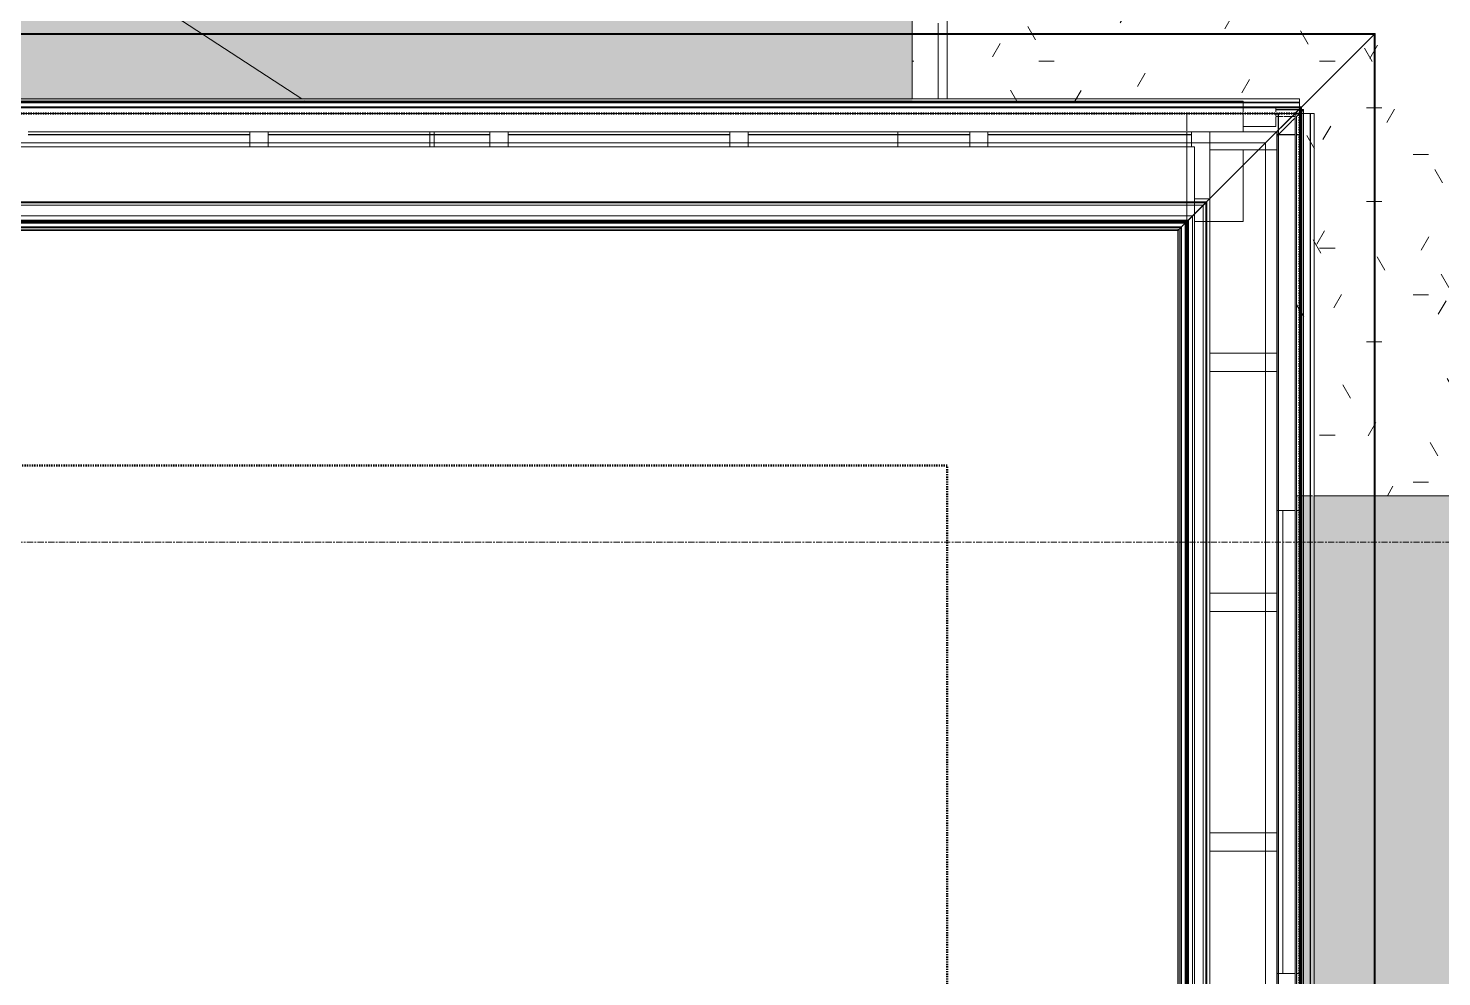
# Model space of a CAD drawing. Header units: inches. Extents: x -4218 to -1830, y 9757 to 12359.
# Drawn here: x -2171.8 to -2055.9, y 10780.5 to 10858.4 of the extents above; entities that cross this region are included whole.
import ezdxf

# ---------------------------------------------------------------- set-up
doc = ezdxf.new("R2010")
doc.units = ezdxf.units.IN
doc.header["$MEASUREMENT"] = 0
doc.linetypes.add('Dash 1_16_', pattern=[0.125, 0.0625, -0.0625])
doc.linetypes.add('Grid Line 1_2_', pattern=[0.875, 0.5, -0.125, 0.125, -0.125])
for name, color, linetype, lineweight in [('A-CLNG-1', 13, 'Continuous', 9), ('A-FLOR-2', 71, 'Continuous', 13), ('A-FLOR-3', 50, 'Continuous', 13), ('A-FLOR-PATT-1', 9, 'Continuous', 9), ('A-GLAZ-CURT', 52, 'Continuous', 9), ('A-GLAZ-CWMG', 51, 'Continuous', 9), ('A-ROOF-1', 253, 'Dash 1_16_', 9), ('A-ROOF-4', 10, 'Dash 1_16_', 9), ('A-WALL-1', 113, 'Continuous', 9), ('C-PROP-LINE-1', 91, 'Dash 1_16_', 50), ('S-GRID-1', 1, 'Grid Line 1_2_', 9)]:
    doc.layers.add(name, color=color, linetype=linetype, lineweight=lineweight)
pattern_1 = [(0, (0, 0), (15.36, 3.84), [1.267, -10.253, 1.267, -10.253, -61.44]), (0, (0, 0), (15.36, 3.84), [-23.04, 1.267, -21.773, 1.267, -10.253, -26.88]), (0, (0, 0), (15.36, 3.84), [-57.6, 1.267, -6.413, 1.267, -17.933]), (120, (5.76, 1.92), (-11.0055376, 11.3821502), [1.267, -10.253, 1.267, -10.253, -61.44]), (120, (5.76, 1.92), (-11.0055376, 11.3821502), [-23.04, 1.267, -21.773, 1.267, -10.253, -26.88]), (120, (5.76, 1.92), (-11.0055376, 11.3821502), [-57.6, 1.267, -6.413, 1.267, -17.933]), (240, (7.68, 9.6), (-4.3544624, -15.2221502), [1.267, -10.253, 1.267, -10.253, -61.44]), (240, (7.68, 9.6), (-4.3544624, -15.2221502), [-23.04, 1.267, -21.773, 1.267, -10.253, -26.88]), (240, (7.68, 9.6), (-4.3544624, -15.2221502), [-57.6, 1.267, -6.413, 1.267, -17.933])]

# ---------------------------------------------------------------- blocks, each defined once
blk = doc.blocks.new('Basic Wall _ EXT - FIBER CEMENT - LARGE - ___-2505166-BACKGROUND - ROOF PLAN')
at = {"layer": 'A-WALL-1'}
for p, q in [((-2067.55, 10851.71), (-2069.49, 10851.71)), ((-2067.55, 10851.71), (-2069.49, 10851.71)), ((-2069.49, 10851.68), (-2067.55, 10851.68)), ((-2067.55, 10851.68), (-2069.49, 10851.68)), ((-2067.8, 10851.13), (-2067.55, 10851.39)), ((-2067.55, 10851.39), (-2067.8, 10851.13)), ((-2067.39, 10851.71), (-2067.55, 10851.71)), ((-2067.39, 10851.71), (-2067.55, 10851.71)), ((-2067.55, 10851.68), (-2067.39, 10851.68)), ((-2067.39, 10851.68), (-2067.55, 10851.68)), ((-2067.55, 10851.39), (-2067.39, 10851.54)), ((-2067.39, 10851.54), (-2067.55, 10851.39)), ((-2067.22, 10851.71), (-2067.39, 10851.54)), ((-2067.22, 10851.71), (-2067.39, 10851.71)), ((-2067.22, 10851.71), (-2067.39, 10851.71)), ((-2067.39, 10851.54), (-2067.26, 10851.68)), ((-2067.39, 10851.68), (-2067.26, 10851.68)), ((-2067.26, 10851.68), (-2067.39, 10851.68)), ((-2069.27, 10849.67), (-2068.93, 10850.01)), ((-2068.93, 10850.01), (-2069.27, 10849.67)), ((-2068.92, 10850.01), (-2068.21, 10850.73)), ((-2068.21, 10850.73), (-2068.92, 10850.01)), ((-2068.2, 10850.74), (-2068.14, 10850.8)), ((-2068.14, 10850.8), (-2068.2, 10850.74)), ((-2068.14, 10850.8), (-2068.08, 10850.86)), ((-2068.08, 10850.86), (-2068.14, 10850.8)), ((-2068.08, 10850.86), (-2068.02, 10850.92)), ((-2068.02, 10850.92), (-2068.08, 10850.86)), ((-2068.02, 10850.92), (-2067.96, 10850.98)), ((-2067.96, 10850.98), (-2068.02, 10850.92)), ((-2153.66, 10849.67), (-2171.84, 10849.67)), ((-2153.66, 10849.67), (-2171.84, 10849.67)), ((-2171.84, 10849.64), (-2153.66, 10849.64)), ((-2153.66, 10849.64), (-2171.84, 10849.64)), ((-2133.97, 10849.67), (-2152.16, 10849.67)), ((-2133.97, 10849.67), (-2152.16, 10849.67)), ((-2152.16, 10849.64), (-2133.97, 10849.64)), ((-2133.97, 10849.64), (-2152.16, 10849.64)), ((-2114.29, 10849.67), (-2132.47, 10849.67)), ((-2114.29, 10849.67), (-2132.47, 10849.67)), ((-2132.47, 10849.64), (-2114.29, 10849.64)), ((-2114.29, 10849.64), (-2132.47, 10849.64)), ((-2094.61, 10849.67), (-2112.79, 10849.67)), ((-2094.61, 10849.67), (-2112.79, 10849.67)), ((-2112.79, 10849.64), (-2094.61, 10849.64)), ((-2094.61, 10849.64), (-2112.79, 10849.64)), ((-2076.8, 10849.67), (-2093.11, 10849.67)), ((-2076.8, 10849.67), (-2093.11, 10849.67)), ((-2093.11, 10849.64), (-2076.8, 10849.64)), ((-2076.8, 10849.64), (-2093.11, 10849.64)), ((-2076.42, 10849.67), (-2076.75, 10849.67)), ((-2076.42, 10849.67), (-2076.75, 10849.67)), ((-2076.75, 10849.64), (-2076.42, 10849.64)), ((-2076.42, 10849.64), (-2076.75, 10849.64)), ((-2069.36, 10849.67), (-2069.41, 10849.67)), ((-2069.36, 10849.67), (-2069.41, 10849.67)), ((-2069.32, 10849.64), (-2069.3, 10849.64)), ((-2069.3, 10849.64), (-2069.32, 10849.64))]:
    blk.add_line(p, q, dxfattribs=at)
blk = doc.blocks.new('Basic Wall _ EXT - FIBER CEMENT - LARGE - ___-2162459-BACKGROUND - ROOF PLAN')
at = {"layer": 'A-WALL-1'}
for p, q in [((-2533.32, 10852.6), (-2067.55, 10852.6)), ((-2067.55, 10852.3), (-2533.32, 10852.3)), ((-2067.55, 10852.26), (-2533.32, 10852.26)), ((-2067.55, 10852.3), (-2072.17, 10852.3)), ((-2067.55, 10852.28), (-2072.17, 10852.28)), ((-2067.55, 10852.26), (-2072.17, 10852.26)), ((-2067.55, 10852.26), (-2072.17, 10852.26)), ((-2067.55, 10852.57), (-2067.55, 10852.6)), ((-2067.55, 10852.6), (-2067.55, 10852.58)), ((-2067.55, 10852.58), (-2067.55, 10852.3)), ((-2067.55, 10852.54), (-2067.55, 10852.57)), ((-2067.55, 10852.55), (-2067.55, 10852.56)), ((-2067.55, 10852.56), (-2067.55, 10852.55)), ((-2067.55, 10852.3), (-2067.55, 10852.55)), ((-2067.55, 10852.55), (-2067.55, 10852.52)), ((-2067.55, 10852.41), (-2067.55, 10852.54)), ((-2067.55, 10852.52), (-2067.55, 10852.51)), ((-2067.55, 10852.51), (-2067.55, 10852.49)), ((-2067.55, 10852.49), (-2067.55, 10852.46)), ((-2067.55, 10852.46), (-2067.55, 10852.45)), ((-2067.55, 10852.45), (-2067.55, 10852.43)), ((-2067.55, 10852.43), (-2067.55, 10852.3)), ((-2067.55, 10852.3), (-2067.55, 10852.41)), ((-2067.55, 10852.3), (-2067.55, 10851.92)), ((-2067.55, 10852.28), (-2067.55, 10852.26)), ((-2067.55, 10851.92), (-2067.55, 10852.26)), ((-2067.55, 10851.39), (-2067.55, 10851.92)), ((-2067.55, 10851.92), (-2067.55, 10851.39)), ((-2067.55, 10849.67), (-2067.55, 10851.39)), ((-2067.55, 10851.39), (-2067.55, 10849.67)), ((-2153.66, 10849.67), (-2171.84, 10849.67)), ((-2153.66, 10849.67), (-2171.84, 10849.67)), ((-2171.84, 10849.64), (-2153.66, 10849.64)), ((-2153.66, 10849.64), (-2171.84, 10849.64)), ((-2133.97, 10849.67), (-2152.16, 10849.67)), ((-2133.97, 10849.67), (-2152.16, 10849.67)), ((-2152.16, 10849.64), (-2133.97, 10849.64)), ((-2133.97, 10849.64), (-2152.16, 10849.64)), ((-2114.29, 10849.67), (-2132.47, 10849.67)), ((-2114.29, 10849.67), (-2132.47, 10849.67)), ((-2132.47, 10849.64), (-2114.29, 10849.64)), ((-2114.29, 10849.64), (-2132.47, 10849.64)), ((-2094.61, 10849.67), (-2112.79, 10849.67)), ((-2094.61, 10849.67), (-2112.79, 10849.67)), ((-2112.79, 10849.64), (-2094.61, 10849.64)), ((-2094.61, 10849.64), (-2112.79, 10849.64)), ((-2076.42, 10849.67), (-2093.11, 10849.67)), ((-2076.42, 10849.67), (-2093.11, 10849.67)), ((-2093.11, 10849.64), (-2076.42, 10849.64)), ((-2076.42, 10849.64), (-2093.11, 10849.64)), ((-2069.36, 10849.67), (-2069.41, 10849.67)), ((-2069.36, 10849.67), (-2069.41, 10849.67)), ((-2068.2, 10849.67), (-2069.32, 10849.67)), ((-2068.2, 10849.64), (-2069.32, 10849.64)), ((-2068.2, 10849.67), (-2069.27, 10849.67)), ((-2069.27, 10849.64), (-2068.2, 10849.64)), ((-2068.14, 10849.67), (-2068.2, 10849.67)), ((-2068.14, 10849.67), (-2068.2, 10849.67)), ((-2068.2, 10849.64), (-2068.14, 10849.64)), ((-2068.14, 10849.64), (-2068.2, 10849.64)), ((-2068.08, 10849.67), (-2068.14, 10849.67)), ((-2068.08, 10849.67), (-2068.14, 10849.67)), ((-2068.14, 10849.64), (-2068.08, 10849.64)), ((-2068.08, 10849.64), (-2068.14, 10849.64)), ((-2068.02, 10849.67), (-2068.08, 10849.67)), ((-2068.02, 10849.67), (-2068.08, 10849.67)), ((-2068.08, 10849.64), (-2068.02, 10849.64)), ((-2068.02, 10849.64), (-2068.08, 10849.64)), ((-2067.96, 10849.67), (-2068.02, 10849.67)), ((-2067.96, 10849.67), (-2068.02, 10849.67)), ((-2068.02, 10849.64), (-2067.96, 10849.64)), ((-2067.96, 10849.64), (-2068.02, 10849.64)), ((-2067.55, 10849.67), (-2067.8, 10849.67)), ((-2067.55, 10849.67), (-2067.8, 10849.67)), ((-2067.8, 10849.64), (-2067.55, 10849.64)), ((-2067.55, 10849.64), (-2067.8, 10849.64)), ((-2067.55, 10849.67), (-2067.55, 10849.64))]:
    blk.add_line(p, q, dxfattribs=at)
blk = doc.blocks.new('Basic Wall _ EXT - FIBER CEMENT - SMALL - ___-2145933-BACKGROUND - ROOF PLAN')
at = {"layer": 'A-WALL-1'}
for p, q in [((-3394.94, 10857.87), (-2061.44, 10857.87)), ((-2061.44, 10857.87), (-3394.94, 10857.87)), ((-2061.36, 10857.95), (-3394.86, 10857.95)), ((-2061.36, 10857.95), (-3394.86, 10857.95)), ((-2061.36, 10857.95), (-2076.8, 10842.51)), ((-2076.79, 10842.52), (-2061.44, 10857.87)), ((-2067.92, 10851.39), (-3401.42, 10851.39)), ((-2067.92, 10851.39), (-3401.42, 10851.39)), ((-2067.92, 10851.39), (-3401.42, 10851.39)), ((-2067.46, 10851.85), (-3400.96, 10851.85)), ((-2067.39, 10851.92), (-3400.89, 10851.92)), ((-2068.25, 10851.06), (-2069.36, 10849.95)), ((-2069.31, 10850.01), (-2068.2, 10851.11)), ((-2068.2, 10851.11), (-2068.25, 10851.06)), ((-2067.39, 10851.92), (-2067.8, 10851.51)), ((-2067.8, 10851.51), (-2067.46, 10851.85)), ((-2067.46, 10851.85), (-2067.39, 10851.92)), ((-2069.32, 10849.99), (-2069.31, 10850.01)), ((-2070.35, 10848.97), (-3403.85, 10848.97)), ((-2076.8, 10848.97), (-3401.42, 10848.97)), ((-2070.35, 10848.97), (-2076.8, 10848.97)), ((-2069.52, 10849.79), (-2069.46, 10849.85)), ((-2075.17, 10844.14), (-3408.67, 10844.14)), ((-2075.17, 10844.14), (-3408.67, 10844.14)), ((-2075.17, 10844.14), (-2076.73, 10842.58)), ((-3409.82, 10842.99), (-2076.32, 10842.99)), ((-2076.32, 10842.99), (-3409.82, 10842.99)), ((-3408.95, 10843.86), (-2075.45, 10843.86)), ((-2075.45, 10843.86), (-3408.95, 10843.86)), ((-2075.25, 10844.06), (-3408.75, 10844.06)), ((-2075.25, 10844.06), (-3408.75, 10844.06)), ((-2076.67, 10842.64), (-2075.25, 10844.06)), ((-2077.53, 10841.78), (-3411.03, 10841.78)), ((-2077.42, 10841.89), (-3410.92, 10841.89)), ((-2077.3, 10842.02), (-3410.8, 10842.02)), ((-2077.23, 10842.08), (-3410.73, 10842.08)), ((-3410.44, 10842.37), (-2076.94, 10842.37)), ((-2076.86, 10842.45), (-3410.36, 10842.45)), ((-2076.83, 10842.48), (-3410.33, 10842.48)), ((-2076.8, 10842.52), (-3410.3, 10842.52)), ((-2076.8, 10842.51), (-3410.3, 10842.51)), ((-2076.79, 10842.52), (-3410.29, 10842.52)), ((-3410.27, 10842.52), (-2076.81, 10842.52)), ((-2076.73, 10842.58), (-3410.23, 10842.58)), ((-2076.72, 10842.59), (-3410.22, 10842.59)), ((-2076.67, 10842.64), (-3410.17, 10842.64)), ((-2077.06, 10842.25), (-2077.53, 10841.78)), ((-2077.53, 10841.78), (-2077.42, 10841.89)), ((-2077.42, 10841.89), (-2077.06, 10842.25)), ((-2077.3, 10842.01), (-2077.42, 10841.89)), ((-2077.42, 10841.89), (-2077.34, 10841.97)), ((-2077.06, 10842.25), (-2077.3, 10842.02)), ((-2077.3, 10842.02), (-2077.23, 10842.08)), ((-2077.26, 10842.05), (-2077.3, 10842.01)), ((-2077.23, 10842.08), (-2077.06, 10842.25)), ((-2077.06, 10842.25), (-2077.14, 10842.18)), ((-2076.96, 10842.36), (-2076.91, 10842.4)), ((-2076.91, 10842.4), (-2076.96, 10842.36)), ((-2076.91, 10842.4), (-2076.96, 10842.36)), ((-2076.96, 10842.36), (-2076.91, 10842.4)), ((-2076.87, 10842.45), (-2076.87, 10842.44)), ((-2076.83, 10842.48), (-2076.86, 10842.45)), ((-2076.73, 10842.58), (-2076.8, 10842.52)), ((-2076.8, 10842.52), (-2076.73, 10842.58)), ((-2076.75, 10842.56), (-2076.8, 10842.52)), ((-2076.8, 10842.51), (-2076.79, 10842.52)), ((-2076.72, 10842.59), (-2076.67, 10842.64)), ((-2076.62, 10842.69), (-2076.69, 10842.62)), ((-2076.67, 10842.65), (-2076.62, 10842.69))]:
    blk.add_line(p, q, dxfattribs=at)
at = {"layer": 'A-WALL-1', "flags": 128}
for points in [[(-2067.91, 10851.4), (-2067.96, 10851.35), (-2068.02, 10851.3), (-2068.08, 10851.23), (-2068.14, 10851.17), (-2068.2, 10851.11)], [(-2068.2, 10851.11), (-2068.17, 10851.15), (-2068.13, 10851.19), (-2068.08, 10851.23), (-2068.04, 10851.27), (-2068, 10851.31), (-2067.97, 10851.35), (-2067.94, 10851.37)], [(-2067.94, 10851.37), (-2067.93, 10851.39), (-2067.92, 10851.39)], [(-2067.92, 10851.39), (-2067.91, 10851.4), (-2067.9, 10851.42), (-2067.87, 10851.44)], [(-2067.84, 10851.47), (-2067.85, 10851.46), (-2067.87, 10851.44), (-2067.91, 10851.4)], [(-2067.8, 10851.51), (-2067.82, 10851.49), (-2067.84, 10851.48), (-2067.84, 10851.47)], [(-2069.36, 10849.95), (-2069.41, 10849.91), (-2069.46, 10849.85), (-2069.52, 10849.79)], [(-2077.14, 10842.18), (-2077.18, 10842.14), (-2077.22, 10842.09), (-2077.26, 10842.05)], [(-2077.02, 10842.29), (-2077.03, 10842.29), (-2077.04, 10842.27), (-2077.06, 10842.25)], [(-2076.8, 10842.51), (-2076.86, 10842.45), (-2076.91, 10842.4), (-2076.96, 10842.36), (-2076.99, 10842.32), (-2077.01, 10842.3), (-2077.02, 10842.29)], [(-2076.99, 10842.32), (-2076.97, 10842.35), (-2076.95, 10842.37), (-2076.94, 10842.37)], [(-2076.94, 10842.37), (-2076.94, 10842.38), (-2076.92, 10842.39), (-2076.9, 10842.41), (-2076.87, 10842.44)], [(-2076.87, 10842.44), (-2076.88, 10842.44), (-2076.89, 10842.42), (-2076.91, 10842.4)], [(-2076.87, 10842.44), (-2076.83, 10842.48), (-2076.79, 10842.52)], [(-2076.8, 10842.51), (-2076.84, 10842.47), (-2076.87, 10842.45)], [(-2076.84, 10842.47), (-2076.82, 10842.5), (-2076.8, 10842.51)], [(-2076.79, 10842.52), (-2076.79, 10842.52), (-2076.77, 10842.54), (-2076.74, 10842.57), (-2076.71, 10842.6), (-2076.67, 10842.65)]]:
    blk.add_lwpolyline(points, dxfattribs=at)
blk = doc.blocks.new('Basic Wall _ EXT - FIBER CEMENT - LARGE - 1hr - ___-2505167-BACKGROUND - ROOF PLAN')
at = {"layer": 'A-WALL-1'}
for p, q in [((-2067.8, 10851.13), (-2067.55, 10851.39)), ((-2067.55, 10851.39), (-2067.8, 10851.13)), ((-2067.55, 10851.39), (-2067.39, 10851.54)), ((-2067.39, 10851.54), (-2067.55, 10851.39)), ((-2067.39, 10851.54), (-2067.22, 10851.71)), ((-2067.26, 10851.68), (-2067.39, 10851.54)), ((-2067.26, 10851.68), (-2067.26, 10851.39)), ((-2067.26, 10851.39), (-2067.26, 10851.68)), ((-2067.26, 10851.39), (-2067.26, 9980.19)), ((-2067.26, 9980.19), (-2067.26, 10851.39)), ((-2067.22, 10851.39), (-2067.22, 10851.71)), ((-2067.22, 10851.39), (-2067.22, 10851.71)), ((-2067.22, 9980.19), (-2067.22, 10851.39)), ((-2067.22, 9980.19), (-2067.22, 10851.39)), ((-2069.27, 10849.67), (-2068.93, 10850.01)), ((-2068.93, 10850.01), (-2069.27, 10849.67)), ((-2068.92, 10850.01), (-2068.21, 10850.73)), ((-2068.21, 10850.73), (-2068.92, 10850.01)), ((-2068.2, 10850.74), (-2068.14, 10850.8)), ((-2068.14, 10850.8), (-2068.2, 10850.74)), ((-2068.14, 10850.8), (-2068.08, 10850.86)), ((-2068.08, 10850.86), (-2068.14, 10850.8)), ((-2068.08, 10850.86), (-2068.02, 10850.92)), ((-2068.02, 10850.92), (-2068.08, 10850.86)), ((-2068.02, 10850.92), (-2067.96, 10850.98)), ((-2067.96, 10850.98), (-2068.02, 10850.92)), ((-2069.3, 10849.64), (-2069.3, 10742.38)), ((-2069.3, 10742), (-2069.3, 10849.64)), ((-2069.27, 10742), (-2069.27, 10849.64)), ((-2069.27, 10742.38), (-2069.27, 10849.64))]:
    blk.add_line(p, q, dxfattribs=at)
blk = doc.blocks.new('Basic Wall _ EXT - FIBER CEMENT - LARGE - 1hr - ___-2162460-BACKGROUND - ROOF PLAN')
at = {"layer": 'A-WALL-1'}
for p, q in [((-2069.3, 10851.39), (-2069.27, 10851.39)), ((-2069.3, 10851.35), (-2069.3, 10851.3)), ((-2069.3, 10851.3), (-2069.3, 10851.35)), ((-2069.3, 10851.3), (-2069.3, 10851.23)), ((-2069.3, 10851.23), (-2069.3, 10851.3)), ((-2069.3, 10851.23), (-2069.3, 10851.17)), ((-2069.3, 10851.17), (-2069.3, 10851.23)), ((-2069.3, 10851.17), (-2069.3, 10851.11)), ((-2069.3, 10851.11), (-2069.3, 10851.17)), ((-2069.3, 10851.11), (-2069.3, 10851.06)), ((-2069.3, 10851.06), (-2069.3, 10851.11)), ((-2069.3, 10851.06), (-2069.3, 10850.04)), ((-2069.3, 10850.04), (-2069.3, 10851.06)), ((-2069.27, 10851.39), (-2068.93, 10851.39)), ((-2067.92, 10851.39), (-2069.27, 10851.39)), ((-2069.27, 10851.3), (-2069.27, 10851.35)), ((-2069.27, 10851.3), (-2069.27, 10851.35)), ((-2069.27, 10851.23), (-2069.27, 10851.3)), ((-2069.27, 10851.23), (-2069.27, 10851.3)), ((-2069.27, 10851.17), (-2069.27, 10851.23)), ((-2069.27, 10851.17), (-2069.27, 10851.23)), ((-2069.27, 10851.11), (-2069.27, 10851.17)), ((-2069.27, 10851.11), (-2069.27, 10851.17)), ((-2069.27, 10851.06), (-2069.27, 10851.11)), ((-2069.27, 10851.06), (-2069.27, 10851.11)), ((-2068.93, 10851.39), (-2067.92, 10851.39)), ((-2067.8, 10851.39), (-2067.55, 10851.39)), ((-2067.55, 10851.39), (-2067.8, 10851.39)), ((-2067.55, 10851.39), (-2067.39, 10851.39)), ((-2067.39, 10851.39), (-2067.55, 10851.39)), ((-2067.39, 10851.39), (-2066.64, 10851.39)), ((-2066.67, 10851.39), (-2067.39, 10851.39)), ((-2066.68, 10851.39), (-2066.66, 10851.39)), ((-2066.68, 9980.19), (-2066.68, 10851.39)), ((-2066.67, 9980.19), (-2066.67, 10851.39)), ((-2066.67, 9980.19), (-2066.67, 10851.39)), ((-2066.66, 9980.19), (-2066.66, 10851.39)), ((-2066.64, 10851.39), (-2066.36, 10851.39)), ((-2066.53, 10851.39), (-2066.64, 10851.39)), ((-2066.64, 10851.39), (-2066.5, 10851.39)), ((-2066.39, 10851.39), (-2066.64, 10851.39)), ((-2066.64, 9980.19), (-2066.64, 10851.39)), ((-2066.64, 9980.19), (-2066.64, 10851.39)), ((-2066.47, 10851.39), (-2066.53, 10851.39)), ((-2066.5, 10851.39), (-2066.42, 10851.39)), ((-2066.4, 10851.39), (-2066.47, 10851.39)), ((-2066.42, 10851.39), (-2066.39, 10851.39)), ((-2066.37, 10851.39), (-2066.4, 10851.39)), ((-2066.37, 10851.39), (-2066.39, 10851.39)), ((-2066.39, 10851.39), (-2066.37, 10851.39)), ((-2066.34, 10851.39), (-2066.37, 10851.39)), ((-2066.36, 10851.39), (-2066.34, 10851.39)), ((-2066.34, 10851.39), (-2066.34, 9980.19)), ((-2069.3, 10850.01), (-2069.3, 10849.71)), ((-2069.3, 10849.71), (-2069.3, 10850.01)), ((-2069.27, 10850.07), (-2069.27, 10851.02)), ((-2069.27, 10850.07), (-2069.27, 10851.02)), ((-2069.27, 10849.67), (-2069.27, 10850.04)), ((-2069.27, 10849.67), (-2069.27, 10850.04)), ((-2069.3, 10849.64), (-2069.3, 9989.06)), ((-2069.3, 9981.94), (-2069.3, 10849.64)), ((-2069.27, 9981.94), (-2069.27, 10849.64)), ((-2069.27, 9989.06), (-2069.27, 10849.64))]:
    blk.add_line(p, q, dxfattribs=at)
blk = doc.blocks.new('Basic Wall _ EXT - FIBER CEMENT - SMALL - 1hr - ___-2145934-BACKGROUND - ROOF PLAN')
at = {"layer": 'A-WALL-1'}
for p, q in [((-2076.8, 10842.51), (-2061.36, 10857.95)), ((-2061.44, 10857.87), (-2076.79, 10842.52)), ((-2061.44, 10857.87), (-2061.44, 9973.7)), ((-2061.44, 9973.7), (-2061.44, 10857.87)), ((-2061.36, 9973.63), (-2061.36, 10857.95)), ((-2061.36, 9973.63), (-2061.36, 10857.95)), ((-2069.36, 10849.95), (-2068.25, 10851.06)), ((-2068.2, 10851.11), (-2069.31, 10850.01)), ((-2068.25, 10851.06), (-2068.2, 10851.11)), ((-2067.92, 9989.06), (-2067.92, 10851.39)), ((-2067.92, 9989.06), (-2067.92, 10851.39)), ((-2067.92, 9989.06), (-2067.92, 10851.39)), ((-2067.8, 10851.51), (-2067.39, 10851.92)), ((-2067.46, 10851.85), (-2067.8, 10851.51)), ((-2067.39, 10851.92), (-2067.46, 10851.85)), ((-2067.46, 9979.73), (-2067.46, 10851.85)), ((-2067.39, 9979.66), (-2067.39, 10851.92)), ((-2069.31, 10850.01), (-2069.32, 10849.99)), ((-2070.35, 9982.61), (-2070.35, 10848.97)), ((-2070.35, 9982.62), (-2070.35, 10848.96)), ((-2069.46, 10849.85), (-2069.52, 10849.79)), ((-2076.73, 10842.58), (-2075.17, 10844.14)), ((-2075.17, 9987.44), (-2075.17, 10844.14)), ((-2075.17, 9987.44), (-2075.17, 10844.14)), ((-2075.25, 10844.06), (-2076.67, 10842.64)), ((-2076.32, 10842.99), (-2076.32, 9988.59)), ((-2076.32, 9988.59), (-2076.32, 10842.99)), ((-2075.45, 10843.86), (-2075.45, 9987.72)), ((-2075.45, 9987.72), (-2075.45, 10843.86)), ((-2075.25, 9987.51), (-2075.25, 10844.06)), ((-2075.25, 9987.51), (-2075.25, 10844.06)), ((-2077.53, 10841.78), (-2077.06, 10842.25)), ((-2077.42, 10841.89), (-2077.53, 10841.78)), ((-2077.53, 9989.8), (-2077.53, 10841.78)), ((-2077.06, 10842.25), (-2077.42, 10841.89)), ((-2077.42, 10841.89), (-2077.3, 10842.01)), ((-2077.34, 10841.97), (-2077.42, 10841.89)), ((-2077.42, 9989.69), (-2077.42, 10841.89)), ((-2077.3, 10842.02), (-2077.06, 10842.25)), ((-2077.23, 10842.08), (-2077.3, 10842.02)), ((-2077.3, 9989.56), (-2077.3, 10842.02)), ((-2077.06, 10842.25), (-2077.23, 10842.08)), ((-2077.23, 9989.49), (-2077.23, 10842.08)), ((-2077.14, 10842.18), (-2077.06, 10842.25)), ((-2076.97, 10842.35), (-2076.99, 10842.32)), ((-2076.95, 10842.37), (-2076.97, 10842.35)), ((-2076.96, 10842.36), (-2076.91, 10842.4)), ((-2076.91, 10842.4), (-2076.96, 10842.36)), ((-2076.91, 10842.4), (-2076.96, 10842.36)), ((-2076.96, 10842.36), (-2076.91, 10842.4)), ((-2076.94, 10842.37), (-2076.95, 10842.37)), ((-2076.94, 10842.37), (-2076.94, 9989.21)), ((-2076.86, 10842.45), (-2076.83, 10842.48)), ((-2076.86, 9989.13), (-2076.86, 10842.45)), ((-2076.83, 9989.09), (-2076.83, 10842.48)), ((-2076.73, 10842.58), (-2076.8, 10842.52)), ((-2076.8, 10842.52), (-2076.73, 10842.58)), ((-2076.8, 10842.52), (-2076.75, 10842.56)), ((-2076.79, 10842.52), (-2076.8, 10842.51)), ((-2076.8, 9989.06), (-2076.8, 10842.52)), ((-2076.8, 9989.07), (-2076.8, 10842.51)), ((-2076.79, 9989.06), (-2076.79, 10842.52)), ((-2076.79, 10842.51), (-2076.79, 10842.15)), ((-2076.79, 10842.13), (-2076.79, 9989.07)), ((-2076.73, 9989), (-2076.73, 10842.58)), ((-2076.67, 10842.64), (-2076.72, 10842.59)), ((-2076.72, 9988.99), (-2076.72, 10842.59)), ((-2076.69, 10842.62), (-2076.62, 10842.69)), ((-2076.62, 10842.69), (-2076.67, 10842.65)), ((-2076.67, 9988.94), (-2076.67, 10842.64))]:
    blk.add_line(p, q, dxfattribs=at)
at = {"layer": 'A-WALL-1', "flags": 128}
for points in [[(-2067.92, 10851.39), (-2067.93, 10851.39), (-2067.94, 10851.37), (-2067.97, 10851.35), (-2068, 10851.31), (-2068.04, 10851.27), (-2068.08, 10851.23), (-2068.13, 10851.19), (-2068.17, 10851.15), (-2068.2, 10851.11)], [(-2068.2, 10851.11), (-2068.14, 10851.17), (-2068.08, 10851.23), (-2068.02, 10851.3)], [(-2068.02, 10851.3), (-2067.96, 10851.35), (-2067.91, 10851.4), (-2067.87, 10851.44), (-2067.85, 10851.46), (-2067.84, 10851.47)], [(-2067.87, 10851.44), (-2067.9, 10851.42), (-2067.91, 10851.4), (-2067.92, 10851.39)], [(-2067.84, 10851.47), (-2067.84, 10851.48), (-2067.82, 10851.49), (-2067.8, 10851.51)], [(-2069.52, 10849.79), (-2069.46, 10849.85), (-2069.41, 10849.91), (-2069.36, 10849.95)], [(-2077.3, 10842.01), (-2077.26, 10842.05), (-2077.22, 10842.09), (-2077.18, 10842.14), (-2077.14, 10842.18)], [(-2077.06, 10842.25), (-2077.04, 10842.27), (-2077.03, 10842.29), (-2077.02, 10842.29)], [(-2077.02, 10842.29), (-2077.01, 10842.3), (-2076.99, 10842.32), (-2076.96, 10842.36), (-2076.91, 10842.4), (-2076.86, 10842.45), (-2076.8, 10842.51)], [(-2076.79, 10842.52), (-2076.83, 10842.48), (-2076.87, 10842.44), (-2076.9, 10842.41), (-2076.92, 10842.39), (-2076.94, 10842.38), (-2076.94, 10842.37)], [(-2076.91, 10842.4), (-2076.89, 10842.42), (-2076.88, 10842.44), (-2076.87, 10842.44)], [(-2076.87, 10842.44), (-2076.87, 10842.45), (-2076.84, 10842.47), (-2076.8, 10842.51)], [(-2076.8, 10842.51), (-2076.82, 10842.5), (-2076.84, 10842.47)], [(-2076.77, 10842.54), (-2076.79, 10842.52), (-2076.79, 10842.52)], [(-2076.67, 10842.65), (-2076.71, 10842.6), (-2076.74, 10842.57), (-2076.77, 10842.54)]]:
    blk.add_lwpolyline(points, dxfattribs=at)
blk = doc.blocks.new('Rectangular Mullion - Stud - Vertical-V114-BACKGROUND - ROOF PLAN')
at = {"layer": 'A-GLAZ-CWMG'}
for p, q in [((-1.5, 2.75), (0, 2.75)), ((-1.5, 1.83), (-1.5, 2.71)), ((0, 2.72), (0, -2.75)), ((-1.5, 1.25), (-1.5, 1.83)), ((-1.5, -2.75), (-1.5, 1.25)), ((-0.92, -2.75), (-1.5, -2.75)), ((-0.1, -2.75), (-0.92, -2.75)), ((-0.04, -2.75), (-0.1, -2.75))]:
    blk.add_line(p, q, dxfattribs=at)
blk = doc.blocks.new('Rectangular Mullion - Stud - Base_Head-1740475-BACKGROUND - ROOF PLAN')
at = {"layer": 'A-GLAZ-CWMG'}
for p, q in [((-2075.11, 12054.04), (-2075.11, 12072.22)), ((-2069.61, 12072.22), (-2069.61, 12054.04))]:
    blk.add_line(p, q, dxfattribs=at)
blk = doc.blocks.new('Rectangular Mullion - Stud - Vertical-V118-BACKGROUND - ROOF PLAN')
at = {"layer": 'A-GLAZ-CWMG'}
for p, q in [((0, 2.75), (1.5, 2.75)), ((0, 1.83), (0, 2.71)), ((1.5, 2.71), (1.5, 1.83)), ((0, -2.75), (0, 1.83)), ((1.5, 1.83), (1.5, -2.75)), ((1.5, -2.75), (0, -2.75))]:
    blk.add_line(p, q, dxfattribs=at)
blk = doc.blocks.new('Rectangular Mullion - Stud - Base_Head-V119-BACKGROUND - ROOF PLAN')
at = {"layer": 'A-GLAZ-CWMG'}
for p, q in [((-2074.92, 10812.02), (-2074.92, 10830.21)), ((-2069.42, 10830.21), (-2069.42, 10812.02))]:
    blk.add_line(p, q, dxfattribs=at)
blk = doc.blocks.new('Rectangular Mullion - Stud - Base_Head-V120-BACKGROUND - ROOF PLAN')
at = {"layer": 'A-GLAZ-CWMG'}
for p, q in [((-2069.42, 10848.39), (-2069.42, 10831.71)), ((-2074.92, 10842.51), (-2074.92, 10844.37)), ((-2074.92, 10831.71), (-2074.92, 10842.51))]:
    blk.add_line(p, q, dxfattribs=at)
blk = doc.blocks.new('Rectangular Mullion - Stud - Vertical-V121-BACKGROUND - ROOF PLAN')
at = {"layer": 'A-GLAZ-CWMG'}
for p, q in [((0, 2.75), (1.5, 2.75)), ((0, 1.83), (0, 2.71)), ((1.5, 2.71), (1.5, 1.83)), ((0, -2.75), (0, 1.83)), ((1.5, 1.83), (1.5, -2.75)), ((1.5, -2.75), (0, -2.75))]:
    blk.add_line(p, q, dxfattribs=at)
blk = doc.blocks.new('Rectangular Mullion - Stud - Vertical-V122-BACKGROUND - ROOF PLAN')
at = {"layer": 'A-GLAZ-CWMG'}
for p, q in [((0, 2.75), (1.5, 2.75)), ((0, 1.83), (0, 2.71)), ((1.5, 2.71), (1.5, 1.83)), ((0, -2.75), (0, 1.83)), ((1.5, 1.83), (1.5, -2.75)), ((1.5, -2.75), (0, -2.75))]:
    blk.add_line(p, q, dxfattribs=at)
blk = doc.blocks.new('Rectangular Mullion - Stud - Vertical-V123-BACKGROUND - ROOF PLAN')
at = {"layer": 'A-GLAZ-CWMG'}
for p, q in [((-1.25, 2.75), (0, 2.75)), ((0, 2.75), (0, -1.83)), ((-1.5, -1.83), (-1.5, -1.5)), ((-1.5, -2.65), (-1.5, -1.83)), ((0, -1.83), (0, -2.65)), ((-1.5, -2.71), (-1.5, -2.65)), ((0, -2.75), (-1.5, -2.75)), ((0, -2.65), (0, -2.71))]:
    blk.add_line(p, q, dxfattribs=at)
blk = doc.blocks.new('Rectangular Mullion - Stud - Vertical-V126-BACKGROUND - ROOF PLAN')
at = {"layer": 'A-GLAZ-CWMG'}
for p, q in [((0, -1.83), (0, -1.5)), ((0, -2.65), (0, -1.83)), ((1.5, -1.5), (1.5, -1.83)), ((1.5, -1.83), (1.5, -2.65)), ((0, -2.71), (0, -2.66)), ((1.5, -2.75), (0, -2.75)), ((1.5, -2.66), (1.5, -2.71))]:
    blk.add_line(p, q, dxfattribs=at)
blk = doc.blocks.new('Rectangular Mullion - Stud - Vertical-V127-BACKGROUND - ROOF PLAN')
at = {"layer": 'A-GLAZ-CWMG'}
for p, q in [((0, -1.83), (0, -1.5)), ((0, -2.65), (0, -1.87)), ((1.5, -1.5), (1.5, -1.83)), ((1.5, -1.87), (1.5, -2.65)), ((0, -2.71), (0, -2.66)), ((1.5, -2.75), (0, -2.75)), ((1.5, -2.66), (1.5, -2.71))]:
    blk.add_line(p, q, dxfattribs=at)
blk = doc.blocks.new('Rectangular Mullion - Stud - Vertical-V128-BACKGROUND - ROOF PLAN')
at = {"layer": 'A-GLAZ-CWMG'}
for p, q in [((0, -1.83), (0, -1.5)), ((0, -2.65), (0, -1.85)), ((1.5, -1.5), (1.5, -1.83)), ((1.5, -1.85), (1.5, -2.65)), ((0, -2.71), (0, -2.65)), ((1.5, -2.75), (0, -2.75)), ((1.5, -2.65), (1.5, -2.71))]:
    blk.add_line(p, q, dxfattribs=at)
blk = doc.blocks.new('Rectangular Mullion - Profile_Polycarbonate_Upper and left-1997934-BACKGROUND - ROOF PLAN')
at = {"layer": 'A-GLAZ-CWMG'}
for p, q in [((-2174.19, 10852.3), (-2174.19, 10852.39)), ((-2072.17, 10852.39), (-2174.19, 10852.39)), ((-2174.19, 10851.92), (-2174.19, 10852.3)), ((-2072.17, 10852.39), (-2072.17, 10852.3)), ((-2072.17, 10852.3), (-2072.17, 10851.92)), ((-2174.19, 10851.51), (-2174.19, 10851.92)), ((-2174.19, 10851.3), (-2174.19, 10851.35)), ((-2174.19, 10851.18), (-2174.19, 10851.23)), ((-2174.19, 10851.12), (-2174.19, 10851.17)), ((-2174.19, 10851.06), (-2174.19, 10851.11)), ((-2174.19, 10849.95), (-2174.19, 10851.06)), ((-2072.17, 10851.92), (-2072.17, 10851.51)), ((-2072.17, 10851.35), (-2072.17, 10851.3)), ((-2072.17, 10851.3), (-2072.17, 10851.23)), ((-2072.17, 10851.23), (-2072.17, 10851.17)), ((-2072.17, 10851.17), (-2072.17, 10851.11)), ((-2072.17, 10851.11), (-2072.17, 10851.06)), ((-2072.17, 10851.06), (-2072.17, 10850.73)), ((-2174.19, 10849.89), (-2173.34, 10849.89)), ((-2171.84, 10849.89), (-2153.66, 10849.89)), ((-2152.16, 10849.89), (-2133.97, 10849.89)), ((-2132.47, 10849.89), (-2114.29, 10849.89)), ((-2112.79, 10849.89), (-2094.61, 10849.89)), ((-2093.11, 10849.89), (-2076.8, 10849.89)), ((-2076.76, 10849.89), (-2076.42, 10849.89)), ((-2072.17, 10850.7), (-2072.17, 10849.91))]:
    blk.add_line(p, q, dxfattribs=at)
blk = doc.blocks.new('Rectangular Mullion - Stud - Vertical-V130-BACKGROUND - ROOF PLAN')
at = {"layer": 'A-GLAZ-CWMG'}
for p, q in [((0, -1.83), (0, -1.5)), ((0, -2.65), (0, -1.84)), ((1.5, -1.5), (1.5, -1.83)), ((1.5, -1.84), (1.5, -2.65)), ((0, -2.71), (0, -2.65)), ((1.5, -2.75), (0, -2.75)), ((1.5, -2.65), (1.5, -2.71))]:
    blk.add_line(p, q, dxfattribs=at)
blk = doc.blocks.new('Horizontal_Siding - Horizontal_Siding-2867908-BACKGROUND - ROOF PLAN')
at = {"layer": 'A-GLAZ-CURT'}
for p, q in [((10.44, -1.5), (15.73, -1.5)), ((15.73, -2.25), (10.44, -2.25)), ((15.73, -1.5), (15.81, -1.5)), ((15.81, -2.25), (15.73, -2.25)), ((15.81, -1.5), (16.66, -1.5)), ((18.16, -2.25), (15.81, -2.25)), ((18.16, -1.5), (18.16, -2.25))]:
    blk.add_line(p, q, dxfattribs=at)
blk = doc.blocks.new('Family - ___-2835860-BACKGROUND - ROOF PLAN')
at = {"layer": 'C-PROP-LINE-1'}
for p, q in [((-2067.55, 10851.39), (-3401.42, 10851.39)), ((-2067.55, 9980.19), (-2067.55, 10851.39))]:
    blk.add_line(p, q, dxfattribs=at)
blk = doc.blocks.new('Family - ___-2835903-BACKGROUND - ROOF PLAN')
at = {"layer": 'C-PROP-LINE-1'}
for p, q in [((-2096.45, 10822.49), (-3400.92, 10822.49)), ((-2096.45, 10009.09), (-2096.45, 10822.49))]:
    blk.add_line(p, q, dxfattribs=at)
blk = doc.blocks.new('Family - ___-2835932-BACKGROUND - ROOF PLAN')
at = {"layer": 'C-PROP-LINE-1'}
for p, q in [((-2067.55, 10851.39), (-3401.42, 10851.39)), ((-2067.55, 9980.19), (-2067.55, 10851.39))]:
    blk.add_line(p, q, dxfattribs=at)

msp = doc.modelspace()

# ---------------------------------------------------------------- hatches: boundary and pattern name
at = {"layer": 'A-FLOR-PATT-1'}
h = msp.add_hatch(dxfattribs=at)
h.set_pattern_fill('FP_8', color=256, style=0, pattern_type=2)
h.set_pattern_definition([(0, (4.483, 0), (15.359, 3.84), [1.267, -10.252, 1.267, -10.252, -61.436]), (0, (4.483, 0), (15.359, 3.84), [-23.039, 1.267, -21.771, 1.267, -10.252, -26.878]), (0, (4.483, 0), (15.359, 3.84), [-57.596, 1.267, -6.412, 1.267, -17.932]), (119.998, (10.243, 1.92), (-11.0051402, 11.3825344), [1.267, -10.253, 1.267, -10.253, -61.439]), (119.998, (10.243, 1.92), (-11.0051402, 11.3825344), [-23.04, 1.267, -21.772, 1.267, -10.253, -26.88]), (119.998, (10.243, 1.92), (-11.0051402, 11.3825344), [-57.599, 1.267, -6.413, 1.267, -17.933]), (240.002, (12.163, 9.6), (-4.3539311, -15.2223022), [1.267, -10.253, 1.267, -10.253, -61.439]), (240.002, (12.163, 9.6), (-4.3539311, -15.2223022), [-23.04, 1.267, -21.772, 1.267, -10.253, -26.88]), (240.002, (12.163, 9.6), (-4.3539311, -15.2223022), [-57.599, 1.267, -6.413, 1.267, -17.933])])
h.paths.add_polyline_path([(-2119.6, 10852.39), (-2099.32, 10852.43), (-2099.32, 11049.39), (-2215.52, 11049.39), (-2215.52, 10895.66), (-2149.08, 10852.39), (-2127.98, 10852.39)], flags=0)
h.paths.add_polyline_path([(-2251.52, 10934.19), (-2251.52, 11061.29), (-2434.26, 11061.29), (-2445.88, 11053.74), (-2445.22, 11052.77), (-2444.58, 11051.08), (-2444.36, 11049.29), (-2444.58, 11047.49), (-2445.22, 11045.8), (-2445.49, 11045.41), (-2274.69, 10934.19), (-2262.05, 10934.19)], flags=0)
h.paths.add_polyline_path([(-2261.32, 11051.59), (-2262.36, 11051.73), (-2263.32, 11052.13), (-2264.15, 11052.76), (-2264.79, 11053.59), (-2265.19, 11054.55), (-2265.32, 11055.59), (-2265.19, 11056.62), (-2264.79, 11057.59), (-2264.15, 11058.42), (-2263.32, 11059.05), (-2262.36, 11059.45), (-2261.32, 11059.59), (-2260.29, 11059.45), (-2259.32, 11059.05), (-2258.5, 11058.42), (-2257.86, 11057.59), (-2257.46, 11056.62), (-2257.32, 11055.59), (-2257.46, 11054.55), (-2257.86, 11053.59), (-2258.5, 11052.76), (-2259.32, 11052.13), (-2260.29, 11051.73)], flags=0)
h.paths.add_polyline_path([(-2329.08, 11109.29), (-2251.52, 11109.29), (-2251.52, 11164.59), (-2275.18, 11164.59), (-2360.34, 11109.29)], flags=0)
h.paths.add_polyline_path([(-2195.01, 11109.39), (-2099.32, 11109.39), (-2099.32, 11247.64), (-2100.51, 11247.61), (-2100.51, 11247.01), (-2138.54, 11247.01), (-2138.54, 11247.64), (-2147.35, 11247.6), (-2215.52, 11203.33), (-2215.52, 11109.39)], flags=0)
h = msp.add_hatch(dxfattribs=at)
h.set_pattern_fill('FP_4', color=256, style=0, pattern_type=2)
h.set_pattern_definition(pattern_1)
h.paths.add_polyline_path([(-2061.36, 10819.99), (-1941.32, 10819.99), (-1941.32, 11049.39), (-2096.45, 11049.39), (-2096.45, 10852.39), (-2072.17, 10852.39), (-2072.17, 10851.89), (-2069.49, 10851.89), (-2069.46, 10851.14), (-2067.8, 10851.14), (-2067.8, 10819.99), (-2061.44, 10819.99)], flags=0)
h.paths.add_polyline_path([(-2097.2, 10852.39), (-2097.2, 10858.81), (-2098.7, 10858.81), (-2098.69, 10858.85), (-2098.49, 10859.02), (-2097.52, 10859.08), (-2097.52, 10861.53), (-2098.49, 10861.6), (-2098.7, 10861.81), (-2097.2, 10861.81), (-2097.2, 10896.62), (-2098.7, 10896.62), (-2098.69, 10896.67), (-2098.49, 10896.83), (-2097.52, 10896.9), (-2097.52, 10899.35), (-2098.49, 10899.41), (-2098.7, 10899.62), (-2097.2, 10899.62), (-2097.2, 10934.44), (-2098.7, 10934.44), (-2098.69, 10934.49), (-2098.49, 10934.65), (-2097.52, 10934.71), (-2097.52, 10937.16), (-2098.49, 10937.23), (-2098.7, 10937.44), (-2097.2, 10937.44), (-2097.2, 10972.26), (-2098.7, 10972.26), (-2098.69, 10972.3), (-2098.49, 10972.47), (-2097.52, 10972.53), (-2097.52, 10974.98), (-2098.49, 10975.05), (-2098.7, 10975.26), (-2097.2, 10975.26), (-2097.2, 11010.07), (-2098.7, 11010.07), (-2098.69, 11010.12), (-2098.49, 11010.28), (-2097.52, 11010.35), (-2097.52, 11012.8), (-2098.49, 11012.86), (-2098.7, 11013.07), (-2097.2, 11013.07), (-2097.2, 11047.89), (-2098.7, 11047.89), (-2098.69, 11047.94), (-2098.49, 11048.1), (-2097.52, 11048.16), (-2097.52, 11049.39), (-2099.32, 11049.39), (-2099.32, 10852.39)], flags=0)
h = msp.add_hatch(dxfattribs=at)
h.set_pattern_fill('FP_5', color=256, style=0, pattern_type=2)
h.set_pattern_definition([(0, (0, -4.018), (15.36, 3.839), [1.267, -10.253, 1.267, -10.253, -61.44]), (0, (0, -4.018), (15.36, 3.839), [-23.04, 1.267, -21.773, 1.267, -10.253, -26.88]), (0, (0, -4.018), (15.36, 3.839), [-57.6, 1.267, -6.413, 1.267, -17.933]), (120.004, (5.76, -2.099), (-11.0058321, 11.3805159), [1.267, -10.252, 1.267, -10.252, -61.433]), (120.004, (5.76, -2.099), (-11.0058321, 11.3805159), [-23.037, 1.267, -21.77, 1.267, -10.252, -26.877]), (120.004, (5.76, -2.099), (-11.0058321, 11.3805159), [-57.593, 1.267, -6.412, 1.267, -17.931]), (239.996, (7.68, 5.58), (-4.354525, -15.2201142), [1.267, -10.252, 1.267, -10.252, -61.433]), (239.996, (7.68, 5.58), (-4.354525, -15.2201142), [-23.037, 1.267, -21.77, 1.267, -10.252, -26.877]), (239.996, (7.68, 5.58), (-4.354525, -15.2201142), [-57.593, 1.267, -6.412, 1.267, -17.931])])
h.paths.add_polyline_path([(-2639.85, 10851.14), (-2637.92, 10851.18), (-2637.92, 10851.39), (-2640.29, 10851.35), (-2640.44, 10851.14), (-2640, 10851.14)], flags=0)
h.paths.add_polyline_path([(-2379.36, 10851.14), (-2369.12, 10851.17), (-2369.12, 10934.19), (-2274.69, 10934.19), (-2445.49, 11045.41), (-2446.25, 11044.32), (-2447.6, 11043.12), (-2449.2, 11042.28), (-2450.96, 11041.84), (-2452.76, 11041.84), (-2454.52, 11042.28), (-2456.12, 11043.12), (-2457.33, 11044.19), (-2484.32, 11015.73), (-2484.32, 10851.14), (-2484.14, 10851.17), (-2484.14, 10851.76), (-2446.11, 10851.76), (-2446.11, 10851.14), (-2445.74, 10851.17), (-2445.74, 10851.76), (-2407.71, 10851.76), (-2407.71, 10851.14), (-2387.74, 10851.14)], flags=0)
h.paths.add_polyline_path([(-2215.52, 10851.14), (-2215.34, 10851.18), (-2215.34, 10851.76), (-2177.31, 10851.76), (-2177.31, 10851.14), (-2176.94, 10851.18), (-2176.94, 10852.39), (-2149.15, 10852.43), (-2215.52, 10895.66), (-2215.52, 10851.17)], flags=0)
h.paths.add_polyline_path([(-2174.44, 10851.89), (-2174.44, 10851.95), (-2174.25, 10851.95), (-2174.25, 10852.33), (-2176.87, 10852.3), (-2176.87, 10851.89), (-2174.94, 10851.89)], flags=0)
h.paths.add_polyline_path([(-2561.69, 10934.19), (-2520.32, 10934.19), (-2520.32, 10977.79), (-2556.7, 10939.45)], flags=0)
h = msp.add_hatch(dxfattribs=at)
h.set_pattern_fill('FP_4', color=256, style=0, pattern_type=2)
h.set_pattern_definition(pattern_1)
h.paths.add_polyline_path([(-2061.36, 10011.59), (-1941.32, 10011.59), (-1941.32, 10819.99), (-2067.8, 10819.99), (-2067.8, 10742), (-2067.55, 10742), (-2067.55, 10703.98), (-2067.8, 10703.98), (-2067.8, 10703.6), (-2067.55, 10703.6), (-2067.55, 10665.58), (-2067.8, 10665.58), (-2067.8, 10665.2), (-2067.55, 10665.2), (-2067.55, 10627.18), (-2067.8, 10627.18), (-2067.78, 10511.6), (-2067.55, 10511.6), (-2067.55, 10473.58), (-2067.8, 10473.58), (-2067.77, 10473.2), (-2067.55, 10473.2), (-2067.55, 10435.18), (-2067.8, 10435.18), (-2067.8, 10358), (-2067.55, 10358), (-2067.55, 10319.98), (-2067.8, 10319.98), (-2067.76, 10204.4), (-2067.55, 10204.4), (-2067.55, 10166.38), (-2067.8, 10166.38), (-2067.8, 10127.6), (-2067.55, 10127.6), (-2067.55, 10089.58), (-2067.8, 10089.58), (-2067.79, 10011.59), (-2061.44, 10011.59)], flags=0)

# ---------------------------------------------------------------- linework, layer by layer
at = {"layer": 'A-CLNG-1'}
for p, q in [((-2069.32, 10851.14), (-2069.46, 10851.14)), ((-2068.93, 10851.14), (-2069.27, 10851.14)), ((-2068.21, 10851.14), (-2068.84, 10851.14)), ((-2068.09, 10851.14), (-2068.14, 10851.14)), ((-2068.02, 10851.14), (-2068.08, 10851.14)), ((-2067.96, 10851.14), (-2068.02, 10851.14)), ((-2067.8, 10742.38), (-2067.8, 10780.78))]:
    msp.add_line(p, q, dxfattribs=at)
at = {"layer": 'A-FLOR-2'}
for p, q in [((-2099.32, 11049.39), (-2099.32, 10852.59)), ((-2149.4, 10852.6), (-2215.52, 10895.66)), ((-2066.35, 10819.99), (-1941.32, 10819.99))]:
    msp.add_line(p, q, dxfattribs=at)
at = {"layer": 'A-FLOR-3'}
for p, q in [((-2149.08, 10852.39), (-2149.15, 10852.43)), ((-2067.8, 10819.99), (-2067.58, 10819.99)), ((-2067.55, 10819.99), (-2066.68, 10819.99)), ((-2066.64, 10819.99), (-2066.5, 10819.99))]:
    msp.add_line(p, q, dxfattribs=at)
at = {"layer": 'A-ROOF-1'}
for p, q in [((-3404.17, 10848.64), (-2076.8, 10848.64)), ((-2076.8, 10848.64), (-2076.17, 10848.64)), ((-2076.17, 10848.64), (-2076.17, 10843.14))]:
    msp.add_line(p, q, dxfattribs=at)
at = {"layer": 'A-ROOF-4'}
msp.add_line((-2076.17, 10843.11), (-2076.17, 9989.07), dxfattribs=at)
at = {"layer": 'A-WALL-1'}
for p, q in [((-2072.17, 10851.39), (-3401.42, 10851.39)), ((-2067.92, 10851.39), (-2528.77, 10851.39)), ((-2076.8, 10851.35), (-2076.8, 10851.3)), ((-2076.8, 10851.3), (-2076.8, 10851.23)), ((-2076.8, 10851.23), (-2076.8, 10851.17)), ((-2076.8, 10851.17), (-2076.8, 10851.11)), ((-2076.8, 10851.11), (-2076.8, 10851.06)), ((-2076.8, 10851.06), (-2076.8, 10849.95)), ((-2072.17, 10851.89), (-2069.49, 10851.89)), ((-2072.17, 10851.35), (-2072.17, 10851.3)), ((-2072.17, 10851.3), (-2072.17, 10851.23)), ((-2072.17, 10851.23), (-2072.17, 10851.17)), ((-2072.17, 10851.17), (-2072.17, 10851.11)), ((-2072.17, 10851.11), (-2072.17, 10851.06)), ((-2072.17, 10851.06), (-2072.17, 10850.73)), ((-2069.49, 10851.89), (-2069.49, 10851.51)), ((-2069.49, 10851.35), (-2069.49, 10851.3)), ((-2069.49, 10851.3), (-2069.49, 10851.23)), ((-2069.49, 10851.23), (-2069.49, 10851.17)), ((-2069.49, 10851.11), (-2069.49, 10851.06)), ((-2069.49, 10851.06), (-2069.49, 10850.31)), ((-2067.55, 10851.39), (-2067.84, 10851.39)), ((-2067.8, 10849.67), (-2067.8, 10851.14)), ((-2067.55, 10851.39), (-2067.55, 9981.91)), ((-2076.8, 10849.91), (-2076.8, 10849.85)), ((-2072.17, 10850.7), (-2072.17, 10849.91)), ((-2069.49, 10850.31), (-2072.17, 10850.31)), ((-2069.27, 10849.67), (-2068.93, 10850.01)), ((-2068.92, 10850.01), (-2068.21, 10850.73)), ((-2068.2, 10850.74), (-2068.14, 10850.8)), ((-2068.14, 10850.8), (-2068.08, 10850.86)), ((-2068.08, 10850.86), (-2068.02, 10850.92)), ((-2068.02, 10850.92), (-2067.96, 10850.98)), ((-2153.66, 10849.64), (-2171.84, 10849.64)), ((-2133.97, 10849.64), (-2152.16, 10849.64)), ((-2138.91, 10849.85), (-2138.91, 10849.79)), ((-2138.91, 10849.79), (-2138.91, 10849.69)), ((-2138.91, 10849.64), (-2138.91, 10848.64)), ((-2138.54, 10849.85), (-2138.54, 10849.79)), ((-2138.54, 10849.79), (-2138.54, 10849.69)), ((-2138.54, 10849.64), (-2138.54, 10848.64)), ((-2114.29, 10849.64), (-2132.47, 10849.64)), ((-2094.61, 10849.64), (-2112.79, 10849.64)), ((-2100.51, 10849.85), (-2100.51, 10849.79)), ((-2100.51, 10849.79), (-2100.51, 10849.67)), ((-2100.51, 10849.64), (-2100.51, 10848.98)), ((-2100.51, 10848.97), (-2100.51, 10848.64)), ((-2076.42, 10849.64), (-2093.11, 10849.64)), ((-2076.8, 10849.79), (-2076.8, 10849.85)), ((-2076.8, 10842.62), (-2076.8, 10849.79)), ((-2076.8, 10849.67), (-2076.42, 10849.67)), ((-2069.41, 10849.67), (-2069.36, 10849.67)), ((-2069.41, 10849.53), (-2069.36, 10849.58)), ((-2069.32, 10849.67), (-2068.2, 10849.67)), ((-2069.32, 10849.64), (-2068.2, 10849.64)), ((-2068.2, 10849.67), (-2068.14, 10849.67)), ((-2068.14, 10849.64), (-2068.2, 10849.64)), ((-2068.14, 10849.67), (-2068.08, 10849.67)), ((-2068.08, 10849.64), (-2068.14, 10849.64)), ((-2068.08, 10849.67), (-2068.02, 10849.67)), ((-2068.02, 10849.64), (-2068.08, 10849.64)), ((-2068.02, 10849.67), (-2067.96, 10849.67)), ((-2067.96, 10849.64), (-2068.02, 10849.64)), ((-2067.8, 10849.67), (-2067.55, 10849.67)), ((-2067.8, 10780.78), (-2067.8, 10849.64)), ((-2067.55, 10849.64), (-2067.8, 10849.64)), ((-2076.8, 10848.64), (-3401.42, 10848.64)), ((-2076.8, 10848.64), (-2076.17, 10848.64)), ((-2076.17, 10843.14), (-2076.17, 10848.64)), ((-2072.17, 10848.39), (-2072.17, 10847.14)), ((-2072.17, 10847.09), (-2072.17, 10842.51)), ((-2076.17, 10117.7), (-2076.17, 10843.11)), ((-2076.79, 10842.51), (-3410.3, 10842.51)), ((-2076.8, 10842.52), (-2076.8, 10842.56)), ((-2076.8, 9989.06), (-2076.8, 10842.51)), ((-2072.17, 10842.51), (-2076.17, 10842.51)), ((-2069.36, 10818.8), (-2069.41, 10818.8)), ((-2069.24, 10818.8), (-2068.93, 10818.8)), ((-2068.93, 10818.8), (-2068.2, 10818.8)), ((-2068.92, 10780.78), (-2068.92, 10818.8)), ((-2068.14, 10818.8), (-2068.2, 10818.8)), ((-2068.08, 10818.8), (-2068.14, 10818.8)), ((-2068.02, 10818.8), (-2068.08, 10818.8)), ((-2067.96, 10818.8), (-2068.02, 10818.8)), ((-2067.58, 10818.8), (-2067.8, 10818.8)), ((-2069.36, 10780.78), (-2069.41, 10780.78)), ((-2069.27, 10780.78), (-2068.21, 10780.78)), ((-2068.2, 10780.78), (-2068.15, 10780.78)), ((-2068.14, 10780.78), (-2068.08, 10780.78)), ((-2068.08, 10780.78), (-2068.02, 10780.78)), ((-2068.02, 10780.78), (-2067.96, 10780.78)), ((-2067.8, 10780.78), (-2067.62, 10780.78)), ((-2067.61, 10780.78), (-2067.55, 10780.78))]:
    msp.add_line(p, q, dxfattribs=at)
at = {"layer": 'S-GRID-1'}
msp.add_line((-1830.2, 10816.19), (-4168.71, 10816.19), dxfattribs=at)

# ---------------------------------------------------------------- block references
at = {"layer": 'A-GLAZ-CURT', "rotation": 89.99999999999952}
msp.add_blockref('Horizontal_Siding - Horizontal_Siding-2867908-BACKGROUND - ROOF PLAN', (-2098.7, 10842.15), dxfattribs=at)
at = {"layer": 'A-GLAZ-CWMG'}
for name, p in [('Rectangular Mullion - Profile_Polycarbonate_Upper and left-1997934-BACKGROUND - ROOF PLAN', (0, 0)), ('Rectangular Mullion - Stud - Base_Head-V120-BACKGROUND - ROOF PLAN', (0, 0)), ('Rectangular Mullion - Stud - Base_Head-V119-BACKGROUND - ROOF PLAN', (0, 0)), ('Rectangular Mullion - Stud - Base_Head-1740475-BACKGROUND - ROOF PLAN', (0.19, -1261.7)), ('Rectangular Mullion - Stud - Base_Head-1740475-BACKGROUND - ROOF PLAN', (0.19, -1281.38))]:
    msp.add_blockref(name, p, dxfattribs=at)
at = {"layer": 'A-GLAZ-CWMG', "extrusion": (0, 0, -1)}
for name, p, rotation in [('Rectangular Mullion - Stud - Vertical-V126-BACKGROUND - ROOF PLAN', (2153.66, 10847.14), 180), ('Rectangular Mullion - Stud - Vertical-V127-BACKGROUND - ROOF PLAN', (2133.97, 10847.14), 180), ('Rectangular Mullion - Stud - Vertical-V128-BACKGROUND - ROOF PLAN', (2114.29, 10847.14), 180), ('Rectangular Mullion - Stud - Vertical-V130-BACKGROUND - ROOF PLAN', (2094.61, 10847.14), 180), ('Rectangular Mullion - Stud - Vertical-V123-BACKGROUND - ROOF PLAN', (2074.92, 10847.14), 180), ('Rectangular Mullion - Stud - Vertical-V114-BACKGROUND - ROOF PLAN', (2072.17, 10849.89), 89.99999999999284), ('Rectangular Mullion - Stud - Vertical-V122-BACKGROUND - ROOF PLAN', (2072.17, 10830.21), 89.99999999999284), ('Rectangular Mullion - Stud - Vertical-V121-BACKGROUND - ROOF PLAN', (2072.17, 10810.52), 89.99999999999284), ('Rectangular Mullion - Stud - Vertical-V118-BACKGROUND - ROOF PLAN', (2072.17, 10790.84), 89.99999999999284)]:
    msp.add_blockref(name, p, dxfattribs=dict(at, rotation=rotation))
at = {"layer": 'A-WALL-1'}
for name in ['Basic Wall _ EXT - FIBER CEMENT - SMALL - ___-2145933-BACKGROUND - ROOF PLAN', 'Basic Wall _ EXT - FIBER CEMENT - SMALL - 1hr - ___-2145934-BACKGROUND - ROOF PLAN', 'Basic Wall _ EXT - FIBER CEMENT - LARGE - ___-2162459-BACKGROUND - ROOF PLAN', 'Basic Wall _ EXT - FIBER CEMENT - LARGE - ___-2505166-BACKGROUND - ROOF PLAN', 'Basic Wall _ EXT - FIBER CEMENT - LARGE - 1hr - ___-2505167-BACKGROUND - ROOF PLAN', 'Basic Wall _ EXT - FIBER CEMENT - LARGE - 1hr - ___-2162460-BACKGROUND - ROOF PLAN']:
    msp.add_blockref(name, (0, 0), dxfattribs=at)
at = {"layer": 'C-PROP-LINE-1'}
for name in ['Family - ___-2835860-BACKGROUND - ROOF PLAN', 'Family - ___-2835932-BACKGROUND - ROOF PLAN', 'Family - ___-2835903-BACKGROUND - ROOF PLAN']:
    msp.add_blockref(name, (0, 0), dxfattribs=at)

doc.saveas('drawing.dxf')
